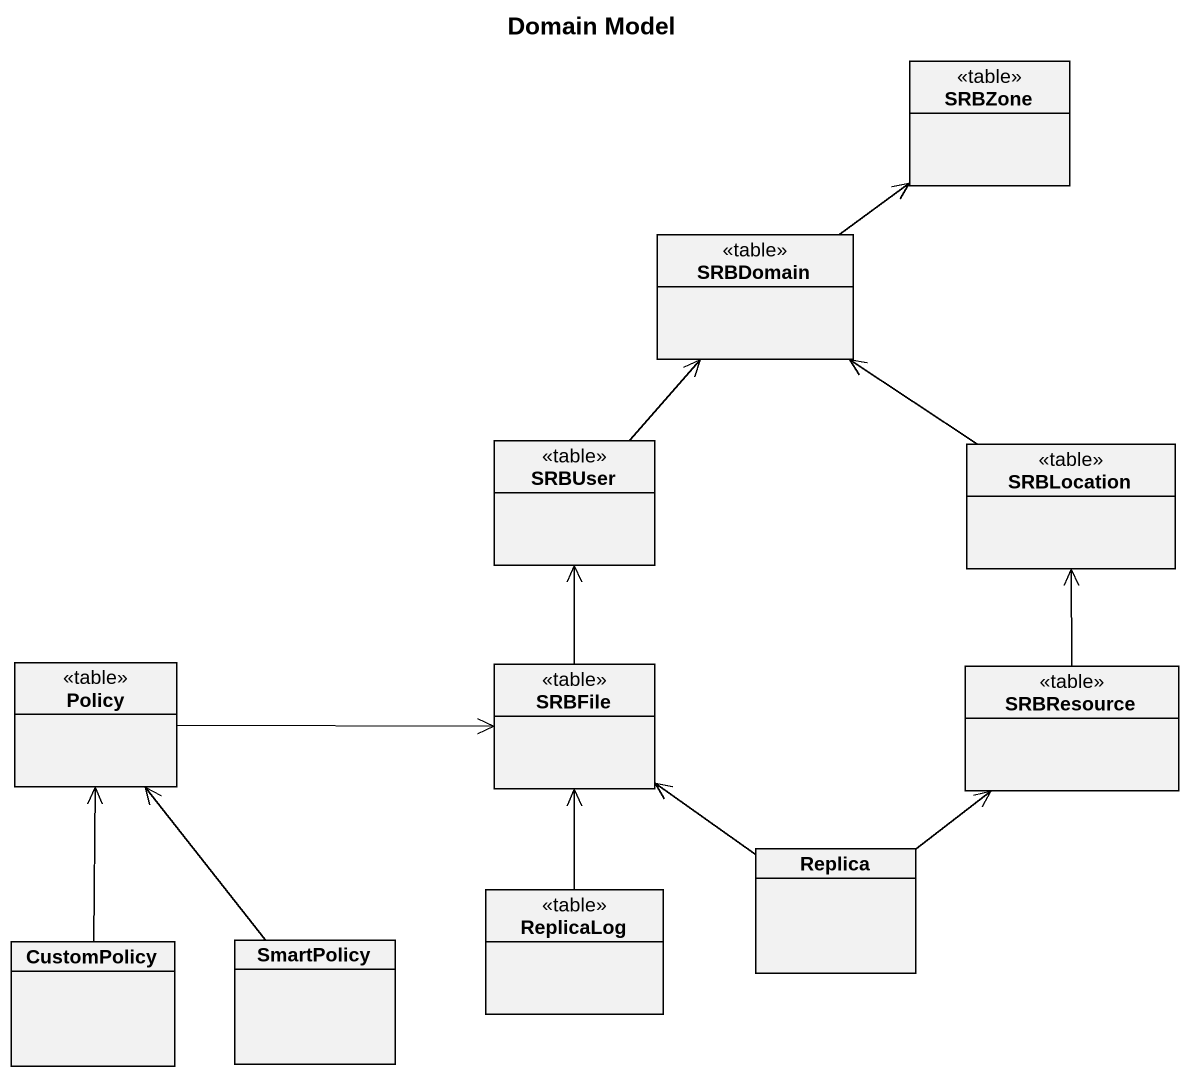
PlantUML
@startuml
title Domain Model
hide circle
hide empty members
class SRBZone <<table>>
class SRBDomain <<table>>
class SRBUser <<table>>
class SRBLocation <<table>>
class Policy <<table>>
class SRBFile <<table>>
class SRBResource <<table>>
class ReplicaLog <<table>>
class Replica
class CustomPolicy
class SmartPolicy
SRBDomain -up-> SRBZone
SRBUser -up-> SRBDomain
SRBLocation -up-> SRBDomain
Policy -right-> SRBFile
SRBFile -up-> SRBUser
SRBResource -up-> SRBLocation
ReplicaLog -up-> SRBFile
Replica -up-> SRBFile
Replica -up-> SRBResource
CustomPolicy -up-> Policy
SmartPolicy -up-> Policy
@enduml
